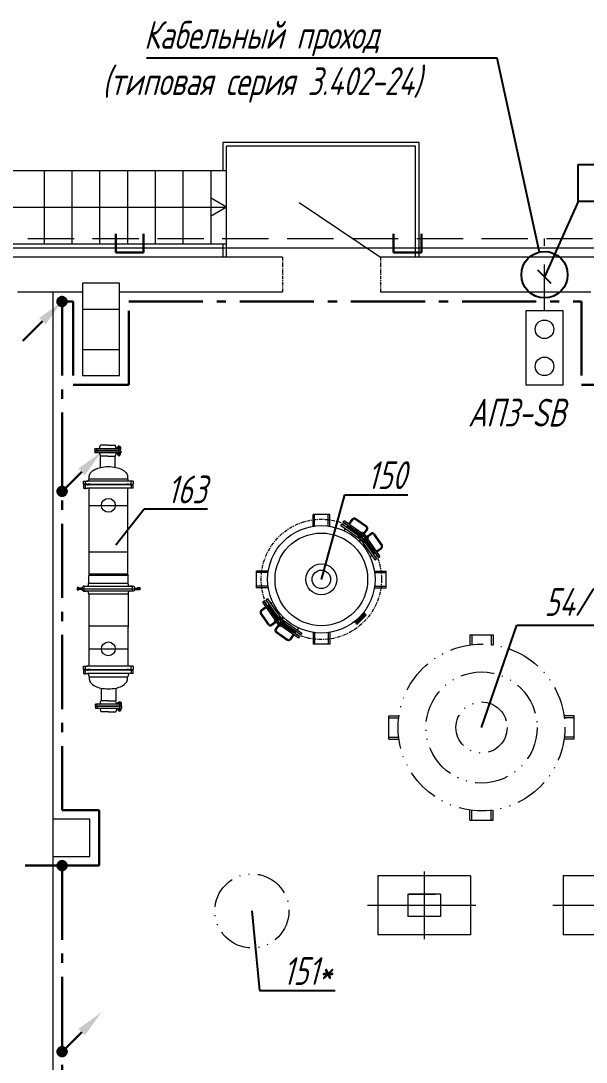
# Model space of a CAD drawing. Header units: millimetres. Extents: x -14296 to 10264, y -13087 to -5602.
# Drawn here: x -2478 to -2417, y -12714.1 to -12601.7 of the extents above; entities that cross this region are included whole.
import ezdxf
from ezdxf import colors
from ezdxf.entities.mleader import LeaderData, LeaderLine
from ezdxf.math import Vec2, Vec3

# ---------------------------------------------------------------- set-up
doc = ezdxf.new("R2010")
doc.units = ezdxf.units.MM
for name, pattern in [('ACAD_ISO12W100', [21, 12, -3, 0, -3, 0, -3]), ('CENTER2', [1.125, 0.75, -0.125, 0.125, -0.125]), ('gost5', [7, 5, -2, 0]), ('gost6', [12, 8, -1.5, 1, -1.5])]:
    doc.linetypes.add(name, pattern=pattern)
for name, color, linetype, lineweight in [('Заземление (Сущ)', 6, 'gost6', 25), ('КаБель контрольный (Вновь)', 142, 'gost5', 15), ('КаБель силовой (Вновь)', 1, 'Continuous', 15), ('Линия выноска', 137, 'Continuous', 25), ('Рамка тонкая', 5, 'Continuous', 25), ('Строительный', 251, 'Continuous', 13), ('Текст', 7, 'Continuous', 20), ('Технологическое', 156, 'Continuous', 18), ('Эл. аппараты (Вновь)', 93, 'Continuous', 15)]:
    doc.layers.add(name, color=color, linetype=linetype, lineweight=lineweight)
doc.styles.add('Simplex', font='simplex.shx', dxfattribs={"width": 0.7, "oblique": 15})
doc.linetypes.add('ограждение1', pattern='A,0.25,-0.1,[133,ltypeshp.shx,S=0.1,R=0,X=-0.1,Y=0],-0.1,1', length=1.45)

# ---------------------------------------------------------------- blocks, each defined once
blk = doc.blocks.new('_None')
blk = doc.blocks.new('A$C218E5FD8')
at = {"layer": 'Заземление (Сущ)', "lineweight": 30}
blk.add_hatch(color=256, dxfattribs=at).paths.add_polyline_path([(4.74, 4.24, 1), (3.74, 4.24, 1)])
blk.add_line((2.12, 2.12), (0, 0), dxfattribs=at)
blk.add_circle((4.24, 4.24), 0.5, dxfattribs=at)
blk.add_solid([(2.47, 1.77), (1.77, 2.47), (4.24, 4.24)], dxfattribs=at)
blk = doc.blocks.new('A$C2C4D244A')
at = {"layer": 'Эл. аппараты (Вновь)'}
for p, q in [((4, 8), (0, 8)), ((0, 8), (0, 0)), ((4, 0), (4, 8)), ((0, 0), (4, 0))]:
    blk.add_line(p, q, dxfattribs=at)
for centre in [(2, 6), (2, 2)]:
    blk.add_circle(centre, 1, dxfattribs=at)
blk = doc.blocks.new('_DotBlank')
at = {"color": 0, "linetype": 'ByBlock', "lineweight": -2}
blk.add_line((-0.5, 0), (-1, 0), dxfattribs=at)
blk.add_circle((0, 0), 0.5, dxfattribs=at)
blk = doc.blocks.new('A$C40A51619')
at = {"layer": 'Заземление (Сущ)', "lineweight": 30}
blk.add_hatch(color=256, dxfattribs=at).paths.add_polyline_path([(1, 0.5, 1), (0, 0.5, 1)])
blk.add_line((2.62, 2.62), (0.5, 0.5), dxfattribs=at)
blk.add_circle((0.5, 0.5), 0.5, dxfattribs=at)
blk.add_solid([(2.97, 2.27), (2.27, 2.97), (4.74, 4.74)], dxfattribs=at)

msp = doc.modelspace()

# ---------------------------------------------------------------- hatches: boundary and pattern name
at = {"layer": 'Заземление (Сущ)', "lineweight": 30}
msp.add_hatch(color=256, dxfattribs=at).paths.add_polyline_path([(-2473.05744, -12692.88466, 1), (-2474.05744, -12692.88466, 1)])

# ---------------------------------------------------------------- linework, layer by layer
for p, q in [((-2473.55744, -12631.97393), (-2473.55744, -12686.88466)), ((-2473.55744, -12631.97393), (-2472.35744, -12631.97393)), ((-2472.35744, -12631.97393), (-2472.35744, -12640.97393)), ((-2466.35744, -12640.97393), (-2466.35744, -12631.97393)), ((-2466.35744, -12631.97393), (-2417.45744, -12631.97393)), ((-2417.45744, -12631.97393), (-2417.45744, -12640.97393)), ((-2472.35744, -12640.97393), (-2466.35744, -12640.97393)), ((-2417.45744, -12640.97393), (-2411.45744, -12640.97393)), ((-2473.55744, -12686.88466), (-2469.55744, -12686.88466)), ((-2469.55744, -12686.88466), (-2469.55744, -12692.88466)), ((-2469.55744, -12692.88466), (-2479.35744, -12692.88466)), ((-2473.55744, -12692.88466), (-2473.55744, -12746.97393))]:
    msp.add_line(p, q, dxfattribs=at)
msp.add_circle((-2473.55744, -12692.88466), 0.5, dxfattribs=at)
at = {"layer": 'КаБель контрольный (Вновь)'}
for p, q in [((-2603.25744, -12625.17393), (-2061.53773, -12625.17393)), ((-2421.45744, -12632.97393), (-2421.45744, -12625.17393))]:
    msp.add_line(p, q, dxfattribs=at)
at = {"layer": 'КаБель силовой (Вновь)'}
msp.add_line((-2602.25744, -12626.17393), (-2037.45744, -12626.17393), dxfattribs=at)
at = {"layer": 'Линия выноска'}
for p, q in [((-2417.81202, -12621.17393), (-2421.45744, -12629.30873)), ((-2420.75033, -12630.01583), (-2422.16454, -12628.60162))]:
    msp.add_line(p, q, dxfattribs=at)
at = {"layer": 'Рамка тонкая', "lineweight": 30}
for p, q in [((-2467.75744, -12624.67393), (-2467.75744, -12626.67393)), ((-2464.75744, -12626.67393), (-2464.75744, -12624.67393)), ((-2437.75744, -12624.67393), (-2437.75744, -12626.67393)), ((-2434.75744, -12626.67393), (-2434.75744, -12624.67393)), ((-2467.75744, -12626.67393), (-2464.75744, -12626.67393)), ((-2437.75744, -12626.67393), (-2434.75744, -12626.67393))]:
    msp.add_line(p, q, dxfattribs=at)
at = {"layer": 'Рамка тонкая'}
msp.add_lwpolyline([(-2417.81202, -12617.17393), (-2402.81202, -12617.17393), (-2402.81202, -12621.17393), (-2417.81202, -12621.17393)], close=True, dxfattribs=at)
at = {"layer": 'Строительный', "linetype": 'ограждение1', "ltscale": 3}
for p, q in [((-2435.00477, -12614.79724), (-2456.20051, -12614.79724)), ((-2456.20051, -12614.79724), (-2456.20051, -12617.83958)), ((-2435.00477, -12627.17393), (-2435.00477, -12614.79724))]:
    msp.add_line(p, q, dxfattribs=at)
at = {"layer": 'Строительный'}
for p, q in [((-2435.40477, -12615.19724), (-2455.80051, -12615.19724)), ((-2455.80051, -12627.17393), (-2455.80051, -12615.19724)), ((-2435.40477, -12627.17393), (-2435.40477, -12615.19724)), ((-2499.50477, -12617.83958), (-2455.80051, -12617.83958)), ((-2475.50477, -12617.83958), (-2475.50477, -12625.73952)), ((-2472.50477, -12617.83958), (-2472.50477, -12625.73952)), ((-2469.50477, -12617.83958), (-2469.50477, -12625.73952)), ((-2466.50477, -12617.83958), (-2466.50477, -12625.73952)), ((-2463.50477, -12617.83958), (-2463.50477, -12625.73952)), ((-2460.50477, -12617.83958), (-2460.50477, -12625.73952)), ((-2457.50477, -12617.83958), (-2457.50477, -12625.73952)), ((-2498.90477, -12621.7785), (-2455.80051, -12621.7785)), ((-2455.80051, -12621.7785), (-2457.53256, -12620.7785)), ((-2455.80051, -12621.7785), (-2457.53256, -12622.7785)), ((-2447.96518, -12621.27617), (-2439.15744, -12627.17393)), ((-2499.50477, -12625.73952), (-2455.80051, -12625.73952)), ((-2456.20051, -12625.73952), (-2456.20051, -12627.17393)), ((-2449.75744, -12627.17393), (-2503.15744, -12627.17393)), ((-2414.45744, -12627.17393), (-2439.15744, -12627.17393)), ((-2467.35744, -12629.97393), (-2471.35744, -12629.97393)), ((-2471.35744, -12629.97393), (-2471.35744, -12639.97393)), ((-2467.35744, -12639.97393), (-2467.35744, -12629.97393)), ((-2471.35744, -12630.97393), (-2478.35744, -12630.97393)), ((-2474.55744, -12630.97393), (-2474.55744, -12808.97393)), ((-2449.75744, -12630.97393), (-2467.35744, -12630.97393)), ((-2416.45744, -12630.97393), (-2439.15744, -12630.97393)), ((-2471.35744, -12632.79976), (-2467.35744, -12632.79976)), ((-2471.35744, -12637.1481), (-2467.35744, -12637.1481)), ((-2471.35744, -12639.97393), (-2467.35744, -12639.97393)), ((-2470.55744, -12687.88466), (-2474.55744, -12687.88466)), ((-2474.55744, -12687.88466), (-2474.55744, -12691.88466)), ((-2470.55744, -12691.88466), (-2470.55744, -12687.88466)), ((-2474.55744, -12691.88466), (-2470.55744, -12691.88466)), ((-2434.45744, -12693.50858), (-2434.45744, -12700.83732)), ((-2439.45744, -12693.97393), (-2439.45744, -12700.37393)), ((-2429.45744, -12693.97393), (-2439.45744, -12693.97393)), ((-2429.45744, -12693.97393), (-2429.45744, -12700.37393)), ((-2419.45744, -12693.97393), (-2419.45744, -12700.37393)), ((-2409.45744, -12693.97393), (-2419.45744, -12693.97393)), ((-2436.20744, -12695.97295), (-2433.25744, -12695.97295)), ((-2436.20744, -12695.97295), (-2436.20744, -12698.37295)), ((-2432.70744, -12695.97295), (-2436.15744, -12695.97295)), ((-2432.70744, -12695.97295), (-2432.70744, -12698.37295)), ((-2428.86814, -12697.17393), (-2440.5579, -12697.17393)), ((-2408.86814, -12697.17393), (-2420.5579, -12697.17393)), ((-2432.75744, -12698.37295), (-2436.20744, -12698.37295)), ((-2432.70744, -12698.37295), (-2435.65744, -12698.37295)), ((-2429.45744, -12700.37393), (-2439.45744, -12700.37393)), ((-2409.45744, -12700.37393), (-2419.45744, -12700.37393))]:
    msp.add_line(p, q, dxfattribs=at)
at = {"layer": 'Строительный', "linetype": 'CENTER2', "ltscale": 0.5}
for p, q in [((-2449.75744, -12627.17393), (-2449.75744, -12630.97393)), ((-2439.15744, -12627.17393), (-2439.15744, -12630.97393))]:
    msp.add_line(p, q, dxfattribs=at)
at = {"layer": 'Технологическое', "linetype": 'ByBlock'}
for p, q in [((-2469.50107, -12647.81809), (-2469.41744, -12647.48354)), ((-2468.61244, -12647.48354), (-2469.41744, -12647.48354)), ((-2468.61244, -12647.48354), (-2467.80744, -12647.48354)), ((-2467.7238, -12647.81809), (-2467.80744, -12647.48354)), ((-2467.51244, -12647.60854), (-2467.48744, -12647.58354)), ((-2467.51244, -12647.60854), (-2467.51244, -12647.66354)), ((-2467.51244, -12647.60854), (-2467.31244, -12647.60854)), ((-2467.48744, -12647.58354), (-2467.48744, -12647.66354)), ((-2467.48744, -12647.58354), (-2467.33744, -12647.58354)), ((-2467.41244, -12648.61786), (-2467.41244, -12647.52836)), ((-2467.33744, -12647.58354), (-2467.31244, -12647.60854)), ((-2467.33744, -12647.58354), (-2467.33744, -12647.66354)), ((-2467.31244, -12647.60854), (-2467.31244, -12647.66354)), ((-2470.01244, -12648.05354), (-2470.01244, -12647.86354)), ((-2467.66559, -12647.86354), (-2470.01244, -12647.86354)), ((-2467.52244, -12648.05354), (-2470.01244, -12648.05354)), ((-2469.52244, -12648.11354), (-2470.01244, -12648.11354)), ((-2470.01244, -12648.11354), (-2470.01244, -12648.30354)), ((-2467.66559, -12648.30354), (-2470.01244, -12648.30354)), ((-2469.81244, -12648.10004), (-2469.81244, -12647.80595)), ((-2469.81244, -12648.06704), (-2469.81244, -12648.36113)), ((-2469.67244, -12648.08354), (-2469.70244, -12648.05354)), ((-2469.52244, -12648.08354), (-2469.67244, -12648.08354)), ((-2469.63244, -12648.08354), (-2469.63244, -12648.11354)), ((-2469.52244, -12648.08354), (-2469.52244, -12648.11354)), ((-2467.59244, -12648.08354), (-2469.52244, -12648.08354)), ((-2467.59244, -12648.11354), (-2469.52244, -12648.11354)), ((-2469.50107, -12648.34899), (-2469.41744, -12648.68354)), ((-2468.61244, -12648.68354), (-2469.41744, -12648.68354)), ((-2469.40744, -12649.88385), (-2469.40744, -12648.68354)), ((-2468.61244, -12648.68354), (-2467.80744, -12648.68354)), ((-2467.81744, -12649.86175), (-2467.81744, -12648.68354)), ((-2467.7238, -12648.34899), (-2467.80744, -12648.68354)), ((-2467.70244, -12648.08354), (-2467.70244, -12648.11354)), ((-2467.21244, -12647.86354), (-2467.66559, -12647.86354)), ((-2467.21244, -12648.30354), (-2467.66559, -12648.30354)), ((-2467.59244, -12648.08354), (-2467.59244, -12648.11354)), ((-2467.55244, -12648.08354), (-2467.59244, -12648.08354)), ((-2467.31244, -12648.11354), (-2467.59244, -12648.11354)), ((-2467.57994, -12647.86354), (-2467.57994, -12647.66354)), ((-2467.57994, -12647.66354), (-2467.24494, -12647.66354)), ((-2467.57994, -12648.30354), (-2467.57994, -12648.50354)), ((-2467.57994, -12648.50354), (-2467.24494, -12648.50354)), ((-2467.55244, -12648.08354), (-2467.52244, -12648.05354)), ((-2467.31244, -12648.05354), (-2467.52244, -12648.05354)), ((-2467.51244, -12648.05354), (-2467.51244, -12648.08354)), ((-2467.51244, -12648.11354), (-2467.51244, -12648.08354)), ((-2467.51244, -12648.55854), (-2467.51244, -12648.50354)), ((-2467.51244, -12648.55854), (-2467.48744, -12648.58354)), ((-2467.51244, -12648.55854), (-2467.31244, -12648.55854)), ((-2467.49989, -12647.66354), (-2467.49989, -12647.86354)), ((-2467.49989, -12648.50354), (-2467.49989, -12648.30354)), ((-2467.48744, -12648.58354), (-2467.48744, -12648.50354)), ((-2467.48744, -12648.58354), (-2467.33744, -12648.58354)), ((-2467.33744, -12648.58354), (-2467.33744, -12648.50354)), ((-2467.33744, -12648.58354), (-2467.31244, -12648.55854)), ((-2467.32498, -12647.66354), (-2467.32498, -12647.86354)), ((-2467.32498, -12648.50354), (-2467.32498, -12648.30354)), ((-2467.31244, -12648.05354), (-2467.31244, -12648.08354)), ((-2467.21244, -12648.05354), (-2467.31244, -12648.05354)), ((-2467.31244, -12648.11354), (-2467.31244, -12648.08354)), ((-2467.21244, -12648.11354), (-2467.31244, -12648.11354)), ((-2467.31244, -12648.55854), (-2467.31244, -12648.50354)), ((-2467.24494, -12647.66354), (-2467.24494, -12647.86354)), ((-2467.24494, -12648.50354), (-2467.24494, -12648.30354)), ((-2467.21244, -12648.05354), (-2467.21244, -12647.86354)), ((-2467.21244, -12648.11354), (-2467.21244, -12648.30354)), ((-2470.61744, -12651.10354), (-2470.61744, -12650.85354)), ((-2466.49744, -12650.85354), (-2466.49744, -12651.10354)), ((-2471.23244, -12651.70354), (-2471.23244, -12651.36354)), ((-2471.23244, -12651.36354), (-2470.80881, -12651.36354)), ((-2470.84244, -12651.70354), (-2471.23244, -12651.70354)), ((-2471.23244, -12651.76354), (-2471.23244, -12652.13354)), ((-2470.91744, -12651.76354), (-2471.23244, -12651.76354)), ((-2471.23244, -12652.13354), (-2470.80881, -12652.13354)), ((-2471.03244, -12652.24104), (-2471.03244, -12651.32029)), ((-2465.88244, -12651.36354), (-2470.91744, -12651.36354)), ((-2470.88744, -12651.73354), (-2470.91744, -12651.76354)), ((-2466.19744, -12651.76354), (-2470.91744, -12651.76354)), ((-2470.72244, -12651.73354), (-2470.88744, -12651.73354)), ((-2470.84244, -12651.73354), (-2470.84244, -12651.70354)), ((-2470.84244, -12651.70354), (-2465.88244, -12651.70354)), ((-2470.54196, -12651.76354), (-2470.84244, -12651.76354)), ((-2470.84244, -12651.76354), (-2470.71644, -12651.76354)), ((-2465.88244, -12652.13354), (-2470.80881, -12652.13354)), ((-2470.72915, -12651.36354), (-2470.64744, -12651.10354)), ((-2470.54196, -12651.70354), (-2470.72244, -12651.70354)), ((-2470.72244, -12651.73354), (-2470.72244, -12651.70354)), ((-2468.55744, -12651.73354), (-2470.72244, -12651.73354)), ((-2470.64744, -12651.10354), (-2466.46744, -12651.10354)), ((-2470.61744, -12651.10354), (-2466.49744, -12651.10354)), ((-2470.61744, -12661.40354), (-2470.61744, -12652.13354)), ((-2470.54196, -12651.73354), (-2470.54196, -12651.70354)), ((-2468.55744, -12651.73354), (-2466.22744, -12651.73354)), ((-2466.57291, -12651.70354), (-2466.57291, -12651.73354)), ((-2466.39244, -12651.70354), (-2466.57291, -12651.70354)), ((-2466.49744, -12652.13354), (-2466.49744, -12661.40354)), ((-2466.38572, -12651.36354), (-2466.46744, -12651.10354)), ((-2466.39244, -12651.70354), (-2466.39244, -12651.73354)), ((-2466.27244, -12651.70354), (-2466.27244, -12651.73354)), ((-2466.22744, -12651.73354), (-2466.19744, -12651.76354)), ((-2466.19744, -12651.76354), (-2465.88244, -12651.76354)), ((-2466.08244, -12651.73433), (-2466.08244, -12651.32029)), ((-2466.08244, -12651.76275), (-2466.08244, -12652.1768)), ((-2465.88244, -12651.36354), (-2465.88244, -12651.70354)), ((-2465.88244, -12652.13354), (-2465.88244, -12651.76354)), ((-2470.61744, -12653.98354), (-2466.49744, -12653.98354)), ((-2470.61744, -12658.98354), (-2466.49744, -12658.98354)), ((-2470.61744, -12661.40354), (-2470.67744, -12661.56839)), ((-2466.43744, -12661.56839), (-2470.67744, -12661.56839)), ((-2470.67744, -12662.40354), (-2470.67744, -12661.56839)), ((-2470.60743, -12661.40354), (-2470.61744, -12661.40354)), ((-2466.49744, -12661.40354), (-2470.60743, -12661.40354)), ((-2466.49744, -12661.40354), (-2466.43744, -12661.56839)), ((-2466.43744, -12662.40354), (-2466.43744, -12661.56839)), ((-2471.93744, -12662.86354), (-2471.93744, -12663.10354)), ((-2471.73744, -12662.86354), (-2471.93744, -12662.86354)), ((-2471.73744, -12662.92885), (-2471.93744, -12662.92885)), ((-2471.93744, -12662.98354), (-2465.17744, -12662.98354)), ((-2471.73744, -12663.03824), (-2471.93744, -12663.03824)), ((-2471.93744, -12663.10354), (-2471.73744, -12663.10354)), ((-2471.73744, -12663.10354), (-2471.73744, -12662.86354)), ((-2471.42784, -12662.91354), (-2471.73744, -12662.91354)), ((-2471.42784, -12663.05354), (-2471.73744, -12663.05354)), ((-2471.17744, -12663.32646), (-2471.17744, -12662.63402)), ((-2471.17744, -12662.72354), (-2465.93744, -12662.72354)), ((-2471.17744, -12663.24354), (-2470.90744, -12663.24354)), ((-2465.93744, -12663.24354), (-2471.17744, -12663.24354)), ((-2470.67744, -12662.40354), (-2470.68744, -12662.40354)), ((-2470.68744, -12662.50354), (-2470.68744, -12662.40354)), ((-2466.42744, -12662.40354), (-2470.67744, -12662.40354)), ((-2466.42744, -12662.50354), (-2466.42744, -12662.40354)), ((-2465.93744, -12662.72354), (-2466.20744, -12662.72354)), ((-2465.93744, -12663.27091), (-2465.93744, -12662.68564)), ((-2465.68704, -12662.91354), (-2465.37744, -12662.91354)), ((-2465.68704, -12663.05354), (-2465.37744, -12663.05354)), ((-2465.37744, -12662.86354), (-2465.17744, -12662.86354)), ((-2465.37744, -12663.10354), (-2465.37744, -12662.86354)), ((-2465.37744, -12662.92885), (-2465.17744, -12662.92885)), ((-2465.37744, -12663.03824), (-2465.17744, -12663.03824)), ((-2465.17744, -12663.10354), (-2465.37744, -12663.10354)), ((-2465.17744, -12662.86354), (-2465.17744, -12662.98354)), ((-2465.17744, -12662.98354), (-2465.17744, -12663.10354)), ((-2470.68744, -12663.46354), (-2470.68744, -12663.56354)), ((-2470.67744, -12663.56354), (-2470.68744, -12663.56354)), ((-2466.42744, -12663.56354), (-2470.67744, -12663.56354)), ((-2470.67744, -12663.56354), (-2470.67744, -12669.34735)), ((-2466.43744, -12663.56354), (-2466.43744, -12667.12735)), ((-2466.42744, -12663.46354), (-2466.42744, -12663.56354)), ((-2470.61744, -12666.98354), (-2466.49744, -12666.98354)), ((-2466.43744, -12671.36354), (-2466.43744, -12667.12735)), ((-2470.67744, -12669.34735), (-2470.67744, -12671.36354)), ((-2470.61744, -12669.48354), (-2466.49744, -12669.48354)), ((-2471.23244, -12671.70354), (-2471.23244, -12671.36354)), ((-2471.23244, -12671.36354), (-2470.80881, -12671.36354)), ((-2470.84244, -12671.70354), (-2471.23244, -12671.70354)), ((-2471.23244, -12671.76354), (-2471.23244, -12672.13354)), ((-2470.91744, -12671.76354), (-2471.23244, -12671.76354)), ((-2471.23244, -12672.13354), (-2470.80881, -12672.13354)), ((-2471.03244, -12672.24104), (-2471.03244, -12671.32029)), ((-2465.88244, -12671.36354), (-2470.91744, -12671.36354)), ((-2470.88744, -12671.73354), (-2470.91744, -12671.76354)), ((-2466.19744, -12671.76354), (-2470.91744, -12671.76354)), ((-2470.72244, -12671.73354), (-2470.88744, -12671.73354)), ((-2470.84244, -12671.73354), (-2470.84244, -12671.70354)), ((-2470.84244, -12671.70354), (-2465.88244, -12671.70354)), ((-2470.54196, -12671.76354), (-2470.84244, -12671.76354)), ((-2470.84244, -12671.76354), (-2470.71644, -12671.76354)), ((-2465.88244, -12672.13354), (-2470.80881, -12672.13354)), ((-2470.74203, -12672.18255), (-2470.64744, -12672.48354)), ((-2470.54196, -12671.70354), (-2470.72244, -12671.70354)), ((-2470.72244, -12671.73354), (-2470.72244, -12671.70354)), ((-2468.55744, -12671.73354), (-2470.72244, -12671.73354)), ((-2470.54196, -12671.73354), (-2470.54196, -12671.70354)), ((-2468.55744, -12671.73354), (-2466.22744, -12671.73354)), ((-2466.57291, -12671.70354), (-2466.57291, -12671.73354)), ((-2466.39244, -12671.70354), (-2466.57291, -12671.70354)), ((-2466.37284, -12672.18255), (-2466.46744, -12672.48354)), ((-2466.39244, -12671.70354), (-2466.39244, -12671.73354)), ((-2466.27244, -12671.70354), (-2466.27244, -12671.73354)), ((-2466.22744, -12671.73354), (-2466.19744, -12671.76354)), ((-2466.19744, -12671.76354), (-2465.88244, -12671.76354)), ((-2466.08244, -12671.73433), (-2466.08244, -12671.32029)), ((-2466.08244, -12671.76275), (-2466.08244, -12672.1768)), ((-2465.88244, -12671.36354), (-2465.88244, -12671.70354)), ((-2465.88244, -12672.13354), (-2465.88244, -12671.76354)), ((-2470.64744, -12672.48354), (-2466.46744, -12672.48354)), ((-2470.61744, -12672.48354), (-2466.49744, -12672.48354)), ((-2470.61744, -12672.48354), (-2470.61744, -12672.73354)), ((-2466.49744, -12672.73354), (-2466.49744, -12672.48354)), ((-2469.35244, -12673.71472), (-2469.35244, -12675.08354)), ((-2467.76244, -12673.71472), (-2467.76244, -12675.08354)), ((-2469.95744, -12675.65354), (-2469.95744, -12675.46354)), ((-2467.61059, -12675.46354), (-2469.95744, -12675.46354)), ((-2469.46744, -12675.65354), (-2469.95744, -12675.65354)), ((-2467.46744, -12675.71354), (-2469.95744, -12675.71354)), ((-2469.95744, -12675.71354), (-2469.95744, -12675.90354)), ((-2469.75744, -12675.70004), (-2469.75744, -12675.40595)), ((-2469.75744, -12675.66704), (-2469.75744, -12675.96113)), ((-2469.61744, -12675.68354), (-2469.64744, -12675.71354)), ((-2469.46744, -12675.68354), (-2469.61744, -12675.68354)), ((-2469.57744, -12675.68354), (-2469.57744, -12675.65354)), ((-2469.46744, -12675.68354), (-2469.46744, -12675.65354)), ((-2467.53744, -12675.65354), (-2469.46744, -12675.65354)), ((-2467.53744, -12675.68354), (-2469.46744, -12675.68354)), ((-2469.44607, -12675.41809), (-2469.36244, -12675.08354)), ((-2468.55744, -12675.08354), (-2469.36244, -12675.08354)), ((-2468.55744, -12675.08354), (-2467.75244, -12675.08354)), ((-2467.6688, -12675.41809), (-2467.75244, -12675.08354)), ((-2467.64744, -12675.68354), (-2467.64744, -12675.65354)), ((-2467.15744, -12675.46354), (-2467.61059, -12675.46354)), ((-2467.25744, -12675.65354), (-2467.53744, -12675.65354)), ((-2467.53744, -12675.68354), (-2467.53744, -12675.65354)), ((-2467.49744, -12675.68354), (-2467.53744, -12675.68354)), ((-2467.52494, -12675.46354), (-2467.52494, -12675.26354)), ((-2467.52494, -12675.26354), (-2467.18994, -12675.26354)), ((-2467.49744, -12675.68354), (-2467.46744, -12675.71354)), ((-2467.25744, -12675.71354), (-2467.46744, -12675.71354)), ((-2467.45744, -12675.20854), (-2467.43244, -12675.18354)), ((-2467.45744, -12675.20854), (-2467.45744, -12675.26354)), ((-2467.45744, -12675.20854), (-2467.25744, -12675.20854)), ((-2467.45744, -12675.65354), (-2467.45744, -12675.68354)), ((-2467.45744, -12675.71354), (-2467.45744, -12675.68354)), ((-2467.44489, -12675.26354), (-2467.44489, -12675.46354)), ((-2467.43244, -12675.18354), (-2467.43244, -12675.26354)), ((-2467.43244, -12675.18354), (-2467.28244, -12675.18354)), ((-2467.35744, -12675.14922), (-2467.35744, -12676.23873)), ((-2467.28244, -12675.18354), (-2467.28244, -12675.26354)), ((-2467.28244, -12675.18354), (-2467.25744, -12675.20854)), ((-2467.26998, -12675.26354), (-2467.26998, -12675.46354)), ((-2467.25744, -12675.20854), (-2467.25744, -12675.26354)), ((-2467.25744, -12675.65354), (-2467.25744, -12675.68354)), ((-2467.15744, -12675.65354), (-2467.25744, -12675.65354)), ((-2467.25744, -12675.71354), (-2467.25744, -12675.68354)), ((-2467.15744, -12675.71354), (-2467.25744, -12675.71354)), ((-2467.18994, -12675.26354), (-2467.18994, -12675.46354)), ((-2467.15744, -12675.65354), (-2467.15744, -12675.46354)), ((-2467.15744, -12675.71354), (-2467.15744, -12675.90354)), ((-2467.61059, -12675.90354), (-2469.95744, -12675.90354)), ((-2469.44607, -12675.94899), (-2469.36244, -12676.28354)), ((-2468.55744, -12676.28354), (-2469.36244, -12676.28354)), ((-2468.55744, -12676.28354), (-2467.75244, -12676.28354)), ((-2467.6688, -12675.94899), (-2467.75244, -12676.28354)), ((-2467.15744, -12675.90354), (-2467.61059, -12675.90354)), ((-2467.52494, -12675.90354), (-2467.52494, -12676.10354)), ((-2467.52494, -12676.10354), (-2467.18994, -12676.10354)), ((-2467.45744, -12676.15854), (-2467.45744, -12676.10354)), ((-2467.45744, -12676.15854), (-2467.43244, -12676.18354)), ((-2467.45744, -12676.15854), (-2467.25744, -12676.15854)), ((-2467.44489, -12676.10354), (-2467.44489, -12675.90354)), ((-2467.43244, -12676.18354), (-2467.43244, -12676.10354)), ((-2467.43244, -12676.18354), (-2467.28244, -12676.18354)), ((-2467.28244, -12676.18354), (-2467.28244, -12676.10354)), ((-2467.28244, -12676.18354), (-2467.25744, -12676.15854)), ((-2467.26998, -12676.10354), (-2467.26998, -12675.90354)), ((-2467.25744, -12676.15854), (-2467.25744, -12676.10354)), ((-2467.18994, -12676.10354), (-2467.18994, -12675.90354))]:
    msp.add_line(p, q, dxfattribs=at)
at = {"layer": 'Технологическое'}
for p, q in [((-2446.45744, -12656.23021), (-2446.45744, -12654.95898)), ((-2444.65744, -12654.95898), (-2446.45744, -12654.95898)), ((-2446.29491, -12656.23021), (-2446.29491, -12654.95898)), ((-2444.81996, -12656.23021), (-2444.81996, -12654.95898)), ((-2444.65744, -12656.22826), (-2444.65744, -12654.95898)), ((-2442.59098, -12655.99395), (-2442.21816, -12655.4615)), ((-2442.50907, -12656.05131), (-2442.13624, -12655.51886)), ((-2440.69861, -12656.34239), (-2441.92733, -12655.48203)), ((-2440.64125, -12656.26048), (-2441.86998, -12655.40011)), ((-2443.4553, -12656.18226), (-2443.34058, -12656.01843)), ((-2440.83401, -12658.0177), (-2443.4553, -12656.18226)), ((-2440.7193, -12657.85387), (-2443.34058, -12656.01843)), ((-2443.19719, -12655.81364), (-2443.08247, -12655.64981)), ((-2440.5759, -12657.64908), (-2443.19719, -12655.81364)), ((-2443.09966, -12656.72042), (-2442.96381, -12656.5264)), ((-2440.46119, -12657.48525), (-2443.08247, -12655.64981)), ((-2442.84909, -12656.36257), (-2442.7057, -12656.15778)), ((-2441.13909, -12657.40733), (-2442.7774, -12656.26018)), ((-2441.03459, -12657.08375), (-2440.66177, -12656.5513)), ((-2440.95268, -12657.14111), (-2440.57985, -12656.60866)), ((-2441.6012, -12657.25051), (-2441.43737, -12657.13579)), ((-2441.6012, -12657.25051), (-2439.76576, -12659.8718)), ((-2441.46136, -12657.86758), (-2441.3255, -12657.67356)), ((-2441.45108, -12657.87786), (-2441.25706, -12657.742)), ((-2441.43737, -12657.13579), (-2439.60193, -12659.75708)), ((-2441.23258, -12656.9924), (-2441.06875, -12656.87769)), ((-2441.23258, -12656.9924), (-2439.39714, -12659.61369)), ((-2441.21079, -12657.50972), (-2441.06739, -12657.30494)), ((-2441.09323, -12657.62729), (-2440.88844, -12657.48389)), ((-2441.06875, -12656.87769), (-2439.23331, -12659.49897)), ((-2440.99083, -12657.55559), (-2439.84368, -12659.19389)), ((-2440.72461, -12657.36918), (-2440.19216, -12656.99635)), ((-2440.66725, -12657.45109), (-2440.1348, -12657.07827)), ((-2440.5759, -12657.64908), (-2440.46119, -12657.48525)), ((-2439.92589, -12657.1151), (-2439.06553, -12658.34383)), ((-2439.84398, -12657.05775), (-2438.98361, -12658.28647)), ((-2440.83401, -12658.0177), (-2440.7193, -12657.85387)), ((-2439.63481, -12658.92557), (-2439.10236, -12658.55274)), ((-2439.57746, -12659.00748), (-2439.04501, -12658.63466)), ((-2440.30393, -12659.51616), (-2440.1099, -12659.38031)), ((-2439.94607, -12659.26559), (-2439.74129, -12659.1222)), ((-2439.76576, -12659.8718), (-2439.60193, -12659.75708)), ((-2439.39714, -12659.61369), (-2439.23331, -12659.49897)), ((-2451.30116, -12661.07393), (-2452.57239, -12661.07393)), ((-2452.57239, -12662.87393), (-2452.57239, -12661.07393)), ((-2439.81371, -12661.07393), (-2438.54248, -12661.07393)), ((-2438.54248, -12662.87393), (-2438.54248, -12661.07393)), ((-2451.30116, -12661.23646), (-2452.57239, -12661.23646)), ((-2439.81371, -12661.23646), (-2438.54248, -12661.23646)), ((-2451.30116, -12662.71141), (-2452.57239, -12662.71141)), ((-2451.30311, -12662.87393), (-2452.57239, -12662.87393)), ((-2439.81371, -12662.71141), (-2438.54248, -12662.71141)), ((-2439.81176, -12662.87393), (-2438.54248, -12662.87393)), ((-2451.71773, -12664.33418), (-2451.88156, -12664.44889)), ((-2450.04612, -12667.07018), (-2451.88156, -12664.44889)), ((-2449.88229, -12666.95547), (-2451.71773, -12664.33418)), ((-2451.34911, -12664.07607), (-2451.51294, -12664.19079)), ((-2449.6775, -12666.81207), (-2451.51294, -12664.19079)), ((-2449.51367, -12666.69736), (-2451.34911, -12664.07607)), ((-2450.81094, -12664.43171), (-2451.00497, -12664.56756)), ((-2451.53742, -12664.94039), (-2452.06986, -12665.31321)), ((-2451.18898, -12666.83276), (-2452.04934, -12665.60403)), ((-2451.48006, -12665.0223), (-2452.01251, -12665.39513)), ((-2451.1688, -12664.68228), (-2451.37359, -12664.82567)), ((-2450.12404, -12666.39228), (-2451.27119, -12664.75397)), ((-2441.92338, -12666.59889), (-2440.93343, -12665.60894)), ((-2440.84138, -12665.70073), (-2440.93343, -12665.60894)), ((-2451.27089, -12666.89012), (-2452.13126, -12665.66139)), ((-2450.44762, -12666.49677), (-2450.98007, -12666.8696)), ((-2450.39026, -12666.57869), (-2450.92271, -12666.95151)), ((-2450.53897, -12666.29878), (-2450.65368, -12666.46261)), ((-2450.65368, -12666.46261), (-2448.0324, -12668.29806)), ((-2450.53897, -12666.29878), (-2447.91768, -12668.13423)), ((-2450.28086, -12665.93017), (-2450.39557, -12666.094)), ((-2450.39557, -12666.094), (-2447.77429, -12667.92944)), ((-2450.28086, -12665.93017), (-2447.65957, -12667.76561)), ((-2450.02164, -12666.32058), (-2450.22643, -12666.46397)), ((-2449.90408, -12666.43814), (-2450.04748, -12666.64293)), ((-2449.97578, -12666.54054), (-2448.33748, -12667.68769)), ((-2449.66379, -12666.07001), (-2449.85781, -12666.20587)), ((-2449.65351, -12666.08029), (-2449.78937, -12666.27431)), ((-2449.51367, -12666.69736), (-2449.6775, -12666.81207)), ((-2441.92338, -12666.59889), (-2441.83146, -12666.69081)), ((-2441.67542, -12666.53477), (-2441.83098, -12666.69034)), ((-2441.57102, -12666.73817), (-2441.8305, -12666.47869)), ((-2441.57642, -12666.52063), (-2441.78856, -12666.73276)), ((-2441.78856, -12666.73276), (-2441.69663, -12666.82469)), ((-2441.69663, -12666.82469), (-2440.70655, -12665.83461)), ((-2440.84103, -12665.70039), (-2441.67542, -12666.53477)), ((-2441.63299, -12666.53477), (-2441.67542, -12666.53477)), ((-2440.9966, -12665.89838), (-2441.63299, -12666.53477)), ((-2441.59764, -12666.49942), (-2441.57642, -12666.52063)), ((-2441.01074, -12665.95494), (-2441.57642, -12666.52063)), ((-2440.79895, -12665.9546), (-2441.05113, -12665.70242)), ((-2441.03195, -12665.93373), (-2441.01074, -12665.95494)), ((-2440.79861, -12665.74281), (-2441.01074, -12665.95494)), ((-2440.9966, -12665.89838), (-2440.9966, -12665.85595)), ((-2440.70655, -12665.83461), (-2440.79861, -12665.74281)), ((-2450.16219, -12666.80676), (-2450.53502, -12667.33921)), ((-2450.47362, -12667.68739), (-2449.24489, -12668.54776)), ((-2450.08028, -12666.86412), (-2450.4531, -12667.39657)), ((-2450.41627, -12667.60548), (-2449.18754, -12668.46584)), ((-2449.88229, -12666.95547), (-2450.04612, -12667.07018)), ((-2448.6058, -12667.89656), (-2448.97863, -12668.429)), ((-2448.26578, -12667.58529), (-2448.40917, -12667.79008)), ((-2448.01521, -12667.22744), (-2448.15106, -12667.42146)), ((-2447.65957, -12667.76561), (-2447.77429, -12667.92944)), ((-2446.45744, -12667.71766), (-2446.45744, -12668.98889)), ((-2446.29491, -12667.71766), (-2446.29491, -12668.98889)), ((-2444.81996, -12667.71766), (-2444.81996, -12668.98889)), ((-2444.65744, -12667.71961), (-2444.65744, -12668.98889)), ((-2448.52389, -12667.95391), (-2448.89671, -12668.48636)), ((-2447.91768, -12668.13423), (-2448.0324, -12668.29806)), ((-2444.65744, -12668.98889), (-2446.45744, -12668.98889))]:
    msp.add_line(p, q, dxfattribs=at)
at = {"layer": 'Технологическое', "ltscale": 0.2}
for p, q in [((-2441.62993, -12666.30544), (-2441.66319, -12666.27217)), ((-2441.22688, -12665.90239), (-2441.2601, -12665.86917))]:
    msp.add_line(p, q, dxfattribs=at)
at = {"layer": 'Технологическое', "linetype": 'ACAD_ISO12W100', "ltscale": 0.3}
for p, q in [((-2429.50744, -12667.97393), (-2429.50744, -12669.06116)), ((-2429.50744, -12667.97393), (-2427.00744, -12667.97393)), ((-2429.30318, -12667.97393), (-2429.30318, -12669.06116)), ((-2427.21169, -12667.97393), (-2427.21169, -12669.06116)), ((-2427.00744, -12667.97393), (-2427.00744, -12669.06116)), ((-2438.25744, -12676.72393), (-2437.17021, -12676.72393)), ((-2438.25744, -12679.22393), (-2438.25744, -12676.72393)), ((-2418.25744, -12676.72393), (-2419.34466, -12676.72393)), ((-2418.25744, -12679.22393), (-2418.25744, -12676.72393)), ((-2438.25744, -12676.92818), (-2437.17021, -12676.92818)), ((-2418.25744, -12676.92818), (-2419.34466, -12676.92818)), ((-2438.25744, -12679.01968), (-2437.17021, -12679.01968)), ((-2418.25744, -12679.01968), (-2419.34466, -12679.01968)), ((-2438.25744, -12679.22393), (-2437.17021, -12679.22393)), ((-2418.25744, -12679.22393), (-2419.34466, -12679.22393)), ((-2429.50744, -12687.97393), (-2429.50744, -12686.88671)), ((-2429.30318, -12687.97393), (-2429.30318, -12686.88671)), ((-2427.21169, -12687.97393), (-2427.21169, -12686.88671)), ((-2427.00744, -12687.97393), (-2427.00744, -12686.88671)), ((-2429.50744, -12687.97393), (-2427.00744, -12687.97393))]:
    msp.add_line(p, q, dxfattribs=at)
at = {"layer": 'Технологическое', "linetype": 'ByBlock'}
for points in [[(-2470.61744, -12650.85354, -0.174704521), (-2470.48155, -12650.47651, -0.104202942), (-2469.99848, -12650.09277, -0.064948102), (-2469.37847, -12649.87767, -0.051099299), (-2468.55744, -12649.79354, -0.051099299), (-2467.73641, -12649.87767, -0.064948102), (-2467.11639, -12650.09277, -0.104202942), (-2466.63332, -12650.47651, -0.174704521), (-2466.49744, -12650.85354, -0.174704521)], [(-2470.61744, -12672.73354, 0.174704521), (-2470.48155, -12673.11058, 0.104202942), (-2469.99848, -12673.49431, 0.064948102), (-2469.37847, -12673.70941, 0.051099299), (-2468.55744, -12673.79354, 0.051099299), (-2467.73641, -12673.70941, 0.064948102), (-2467.11639, -12673.49431, 0.104202942), (-2466.63332, -12673.11058, 0.174704521), (-2466.49744, -12672.73354, 0.174704521)]]:
    msp.add_lwpolyline(points, format="xyb", dxfattribs=at)
at = {"layer": 'Технологическое'}
for centre, radius in [((-2468.55744, -12653.98354), 0.75), ((-2445.55744, -12661.97393), 5.8), ((-2445.55744, -12661.97393), 5), ((-2445.55744, -12661.97393), 1.675), ((-2445.55744, -12661.97393), 1), ((-2468.55744, -12669.48354), 0.75)]:
    msp.add_circle(centre, radius, dxfattribs=at)
at = {"layer": 'Технологическое', "linetype": 'CENTER2', "ltscale": 0.5}
msp.add_circle((-2445.55744, -12661.97393), 6.5, dxfattribs=at)
at = {"layer": 'Технологическое', "linetype": 'ACAD_ISO12W100', "ltscale": 0.3}
for centre, radius in [((-2428.25744, -12677.97393), 9), ((-2428.25744, -12677.97393), 6), ((-2428.25744, -12677.97393), 2.76), ((-2453.05744, -12697.77393), 4)]:
    msp.add_circle(centre, radius, dxfattribs=at)
at = {"layer": 'Технологическое', "linetype": 'ByBlock'}
for centre, radius, start, end in [((-2469.55928, -12647.80354), 0.06, 270, 345.9637565), ((-2469.55928, -12648.36354), 0.06, 14.0362435, 90), ((-2467.66559, -12647.80354), 0.06, 194.0362435, 270), ((-2467.66559, -12648.36354), 0.06, 90, 165.9637565), ((-2471.17744, -12662.98354), 0.26, 90, 270), ((-2470.90744, -12662.50354), 0.22, 270, 0), ((-2470.90744, -12663.46354), 0.22, 0, 90), ((-2466.20744, -12662.50354), 0.22, 180, 270), ((-2466.20744, -12663.46354), 0.22, 90, 180), ((-2465.93744, -12662.98354), 0.26, 270, 90), ((-2470.80881, -12672.20354), 0.07, 17.4471884, 90), ((-2466.30606, -12672.20354), 0.07, 90, 162.5528116), ((-2469.50428, -12675.40354), 0.06, 270, 345.9637565), ((-2467.61059, -12675.40354), 0.06, 194.0362435, 270), ((-2469.50428, -12675.96354), 0.06, 14.0362435, 90), ((-2467.61059, -12675.96354), 0.06, 90, 165.9637565)]:
    msp.add_arc(centre, radius, start, end, dxfattribs=at)
at = {"layer": 'Технологическое'}
for centre, radius, start, end in [((-2442.01337, -12655.6049), 0.25, 55, 145), ((-2442.01337, -12655.6049), 0.15, 55, 145), ((-2440.78464, -12656.46526), 0.15, 325, 55), ((-2440.78464, -12656.46526), 0.25, 325, 55), ((-2440.04877, -12657.20114), 0.25, 35, 125), ((-2440.04877, -12657.20114), 0.15, 35, 125), ((-2439.1884, -12658.42987), 0.15, 305, 35), ((-2439.1884, -12658.42987), 0.25, 305, 35), ((-2451.92647, -12665.518), 0.25, 125, 215), ((-2451.92647, -12665.518), 0.15, 125, 215), ((-2451.06611, -12666.74673), 0.25, 215, 305), ((-2451.06611, -12666.74673), 0.15, 215, 305), ((-2450.33023, -12667.4826), 0.25, 145, 235), ((-2450.33023, -12667.4826), 0.15, 145, 235), ((-2449.1015, -12668.34297), 0.25, 235, 325), ((-2449.1015, -12668.34297), 0.15, 235, 325)]:
    msp.add_arc(centre, radius, start, end, dxfattribs=at)

# ---------------------------------------------------------------- block references
at = {"layer": 'Строительный'}
for name, p in [('A$C218E5FD8', (-2477.80004, -12636.21657)), ('A$C40A51619', (-2474.05742, -12652.97393)), ('A$C40A51619', (-2474.05742, -12713.47393))]:
    msp.add_blockref(name, p, dxfattribs=at)
at = {"layer": 'Эл. аппараты (Вновь)'}
msp.add_blockref('A$C2C4D244A', (-2423.45742, -12640.97394), dxfattribs=at)

# ---------------------------------------------------------------- texts
at = {"layer": 'Текст', "lineweight": 20, "insert": (-2424.45744, -12643.97393), "char_height": 3, "width": 34.4372976, "attachment_point": 5, "style": 'Simplex'}
msp.add_mtext('АП3-SB', dxfattribs=at)

# ---------------------------------------------------------------- leaders
at = {"layer": 'Линия выноска'}
ml = msp.add_multileader_mtext('Standard', dxfattribs=at)
ml.set_content('Кабельный проход\\P(типовая серия 3.402-24)', color=2, style='Simplex')
ml.set_leader_properties()
ml.set_arrow_properties(name='DOTBLANK')
ml.build(insert=Vec2(0, 0))
ml.multileader.update_dxf_attribs({"text_left_attachment_type": 6, "text_right_attachment_type": 6, "dogleg_length": 1, "arrow_head_size": 5})
ctx = ml.context
ctx.base_point, ctx.char_height, ctx.arrow_head_size, ctx.plane_origin = Vec3(-2476.42182, -12605.68338), 3, 5, Vec3(-2513.77966, -12414.39991)
ctx.left_attachment, ctx.right_attachment, ctx.text_align_type = 6, 6, 1
notes = []
notes.append((ctx, [(0, (1, 1, 0), (-2426.58592, -12605.68338), (-1, 0), 1, [(0, [(-2421.45744, -12629.07393)], 0, [])])]))
ctx.mtext.insert, ctx.mtext.alignment, ctx.mtext.flow_direction = Vec3(-2452.00387, -12601.68338), 2, 5
ml = msp.add_multileader_mtext('Standard', dxfattribs=at)
ml.set_content('{\\W0.7;150}', color=2, style='Simplex')
ml.set_leader_properties()
ml.set_arrow_properties(name='NONE')
ml.build(insert=Vec2(0, 0))
ml.multileader.update_dxf_attribs({"text_left_attachment_type": 6, "text_right_attachment_type": 6, "dogleg_length": 0})
ctx = ml.context
ctx.base_point, ctx.char_height, ctx.plane_origin = Vec3(-2443.01873, -12652.82918), 3, Vec3(-2387.78378, -12676.54144)
ctx.left_attachment, ctx.right_attachment, ctx.text_align_type = 6, 6, 1
notes.append((ctx, [(1, (1, 1, 0), (-2443.01873, -12652.82918), (1, 0), 0, [(1, [(-2445.55744, -12661.97393)], 0, [])])]))
ctx.mtext.insert, ctx.mtext.alignment, ctx.mtext.flow_direction = Vec3(-2438.49336, -12649.22918), 2, 5
ml = msp.add_multileader_mtext('Standard', dxfattribs=at)
ml.set_content('{\\W0.7;163}', color=2, style='Simplex')
ml.set_leader_properties()
ml.set_arrow_properties(name='NONE')
ml.build(insert=Vec2(0, 0))
ml.multileader.update_dxf_attribs({"text_left_attachment_type": 6, "text_right_attachment_type": 6, "dogleg_length": 0})
ctx = ml.context
ctx.base_point, ctx.char_height, ctx.plane_origin = Vec3(-2464.68234, -12654.36331), 3, Vec3(-2407.95881, -12678.22957)
ctx.left_attachment, ctx.right_attachment, ctx.text_align_type = 6, 6, 1
notes.append((ctx, [(1, (1, 1, 0), (-2464.68234, -12654.36331), (1, 0), 0, [(1, [(-2467.76511, -12658.2618)], 0, [])])]))
ctx.mtext.insert, ctx.mtext.alignment, ctx.mtext.flow_direction = Vec3(-2460.08041, -12650.76331), 2, 5
ml = msp.add_multileader_mtext('Standard', dxfattribs=at)
ml.set_content('{\\W0.7;54/1*}', color=2, style='Simplex')
ml.set_leader_properties()
ml.set_arrow_properties(name='NONE')
ml.build(insert=Vec2(0, 0))
ml.multileader.update_dxf_attribs({"text_left_attachment_type": 6, "text_right_attachment_type": 6, "dogleg_length": 0})
ctx = ml.context
ctx.base_point, ctx.char_height, ctx.plane_origin = Vec3(-2424.44074, -12666.92057), 3, Vec3(-2370.48378, -12692.54144)
ctx.left_attachment, ctx.right_attachment, ctx.text_align_type = 6, 6, 1
notes.append((ctx, [(1, (1, 1, 0), (-2424.44074, -12666.92057), (1, 0), 0, [(1, [(-2428.25744, -12677.97393)], 0, [])])]))
ctx.mtext.insert, ctx.mtext.alignment, ctx.mtext.flow_direction = Vec3(-2417.7728, -12662.92057), 2, 5
ml = msp.add_multileader_mtext('Standard', dxfattribs=at)
ml.set_content('{\\W0.7;151*}', color=2, style='Simplex')
ml.set_leader_properties()
ml.set_arrow_properties(name='NONE')
ml.build(insert=Vec2(0, 0))
ml.multileader.update_dxf_attribs({"text_left_attachment_type": 6, "text_right_attachment_type": 6, "dogleg_length": 0})
ctx = ml.context
ctx.base_point, ctx.char_height, ctx.plane_origin = Vec3(-2452.23889, -12706.36658), 3, Vec3(-2395.28378, -12712.34144)
ctx.left_attachment, ctx.right_attachment, ctx.text_align_type = 6, 6, 1
notes.append((ctx, [(1, (1, 1, 0), (-2452.23889, -12706.36658), (1, 0), 0, [(1, [(-2453.05744, -12697.77393)], 0, [])])]))
ctx.mtext.insert, ctx.mtext.alignment, ctx.mtext.flow_direction = Vec3(-2447.04438, -12702.76658), 2, 5
for ctx, leaders in notes:
    for number, flags, end, landing, length, lines in leaders:
        leader = LeaderData()
        leader.index, (leader.has_last_leader_line, leader.has_dogleg_vector, leader.attachment_direction) = number, flags
        leader.last_leader_point, leader.dogleg_vector, leader.dogleg_length = Vec3(end), Vec3(landing), length
        for number, points, colour, breaks in lines:
            line = LeaderLine()
            line.index, line.vertices, line.color, line.breaks = number, Vec3.list(points), colors.encode_raw_color(colour), breaks
            leader.lines.append(line)
        ctx.leaders.append(leader)

doc.saveas('drawing.dxf')
